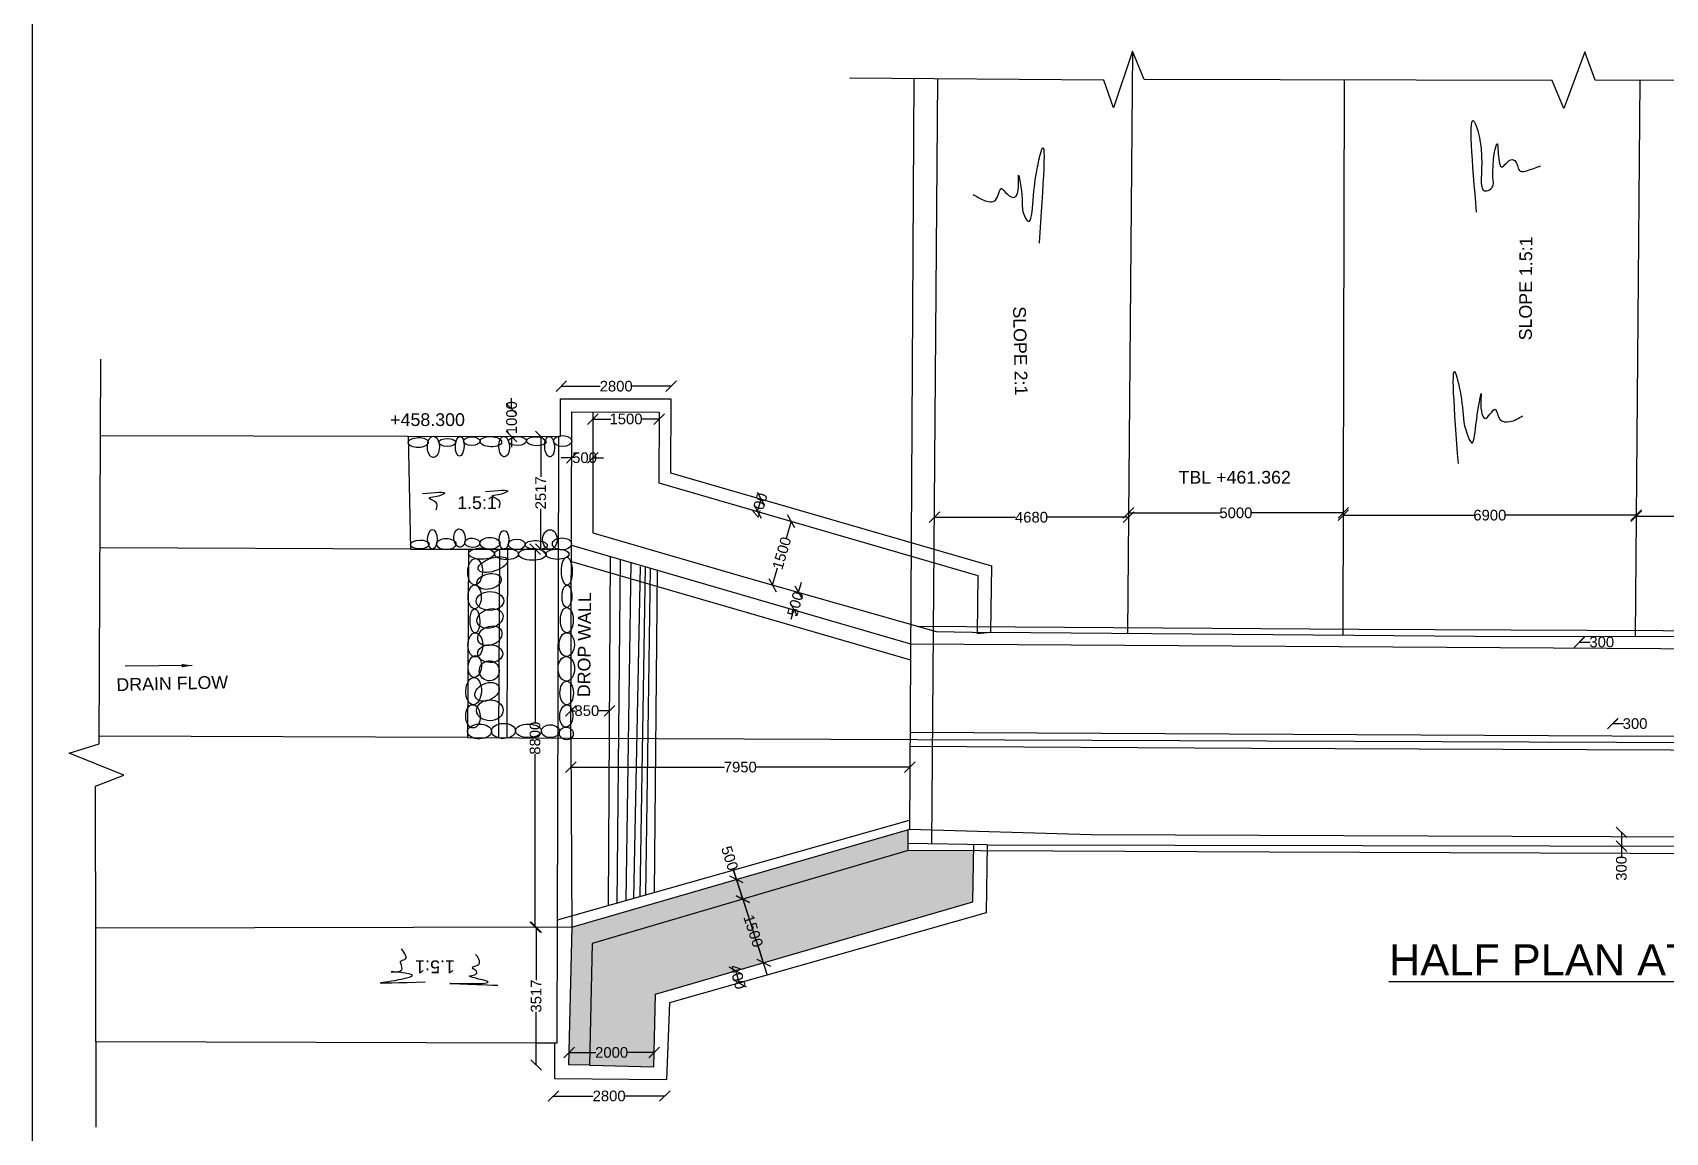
# Model space of a CAD drawing. Header units: millimetres. Extents: x 5124 to 3093002, y 2311 to 45451524.
# Drawn here: x 2969563 to 3007998, y 45408239 to 45434127 of the extents above; entities that cross this region are included whole.
import ezdxf

# ---------------------------------------------------------------- set-up
doc = ezdxf.new("R2010")
doc.units = ezdxf.units.MM
doc.header["$MEASUREMENT"] = 0
for name, color, linetype in [('DIMENSION', 7, 'Continuous'), ('DRAWING', 7, 'Continuous'), ('TEXT', 7, 'Continuous')]:
    doc.layers.add(name, color=color, linetype=linetype)
doc.styles.get("Standard").update_dxf_attribs({"font": 'arial.ttf', "height": 250})
doc.dimstyles.get("Standard").update_dxf_attribs({"dimtxt": 250, "dimasz": 250, "dimexe": 0.18, "dimexo": 0.0625, "dimgap": 0.09, "dimtad": 0, "dimdec": 0, "dimzin": 0, "dimdsep": 46, "dimtxsty": 'Standard', "dimblk": 'OBLIQUE', "dimcen": 0.09, "dimse1": 1, "dimse2": 1, "dimadec": 0, "dimazin": 0, "dimtfac": 1, "dimtdec": 0, "dimtofl": 0, "dimtmove": 0, "dimatfit": 3, "dimfxl": 1, "dimtolj": 1, "dimtzin": 0, "dimarcsym": 0})

# ---------------------------------------------------------------- blocks, each defined once
blk = doc.blocks.new('_Oblique')
at = {"color": 0, "linetype": 'ByBlock', "lineweight": -2}
blk.add_line((-0.5, -0.5), (0.5, 0.5), dxfattribs=at)
blk = doc.blocks.new('*D28')
at = {"layer": 'Defpoints', "color": 0, "transparency": 16777216}
for p in [(2982009, 45425865), (2984591, 45425803), (2984591, 45425803)]:
    blk.add_point(p, dxfattribs=at)
at = {"layer": 'DIMENSION', "color": 0, "lineweight": -2, "transparency": 16777216}
for p, q in [((2982009, 45425803), (2982925, 45425803)), ((2984591, 45425803), (2983675, 45425803))]:
    blk.add_line(p, q, dxfattribs=at)
at = {"layer": 'DIMENSION', "color": 0, "lineweight": -2, "transparency": 16777216, "xscale": 250, "yscale": 250, "zscale": 250, "rotation": 180}
blk.add_blockref('_Oblique', (2982009, 45425803), dxfattribs=at)
at = {"layer": 'DIMENSION', "color": 0, "lineweight": -2, "transparency": 16777216, "xscale": 250, "yscale": 250, "zscale": 250}
blk.add_blockref('_Oblique', (2984591, 45425803), dxfattribs=at)
at = {"layer": 'DIMENSION', "color": 0, "transparency": 16777216, "insert": (2983300, 45425803), "char_height": 250, "attachment_point": 5}
blk.add_mtext('\\A1;2800', dxfattribs=at)
blk = doc.blocks.new('*D29')
at = {"layer": 'Defpoints', "color": 0, "transparency": 16777216}
for p in [(2982751, 45425103), (2984311, 45425097), (2984311, 45425031)]:
    blk.add_point(p, dxfattribs=at)
at = {"layer": 'DIMENSION', "color": 0, "lineweight": -2, "transparency": 16777216}
for p, q in [((2982751, 45425031), (2983170, 45425031)), ((2984311, 45425031), (2983892, 45425031))]:
    blk.add_line(p, q, dxfattribs=at)
at = {"layer": 'DIMENSION', "color": 0, "lineweight": -2, "transparency": 16777216, "xscale": 250, "yscale": 250, "zscale": 250, "rotation": 180}
blk.add_blockref('_Oblique', (2982751, 45425031), dxfattribs=at)
at = {"layer": 'DIMENSION', "color": 0, "lineweight": -2, "transparency": 16777216, "xscale": 250, "yscale": 250, "zscale": 250}
blk.add_blockref('_Oblique', (2984311, 45425031), dxfattribs=at)
at = {"layer": 'DIMENSION', "color": 0, "transparency": 16777216, "insert": (2983531, 45425031), "char_height": 250, "attachment_point": 5}
blk.add_mtext('\\A1;1500', dxfattribs=at)
blk = doc.blocks.new('*D30')
at = {"layer": 'Defpoints', "color": 0, "transparency": 16777216}
for p in [(2982258, 45425039), (2982751, 45425039), (2982751, 45424119)]:
    blk.add_point(p, dxfattribs=at)
at = {"layer": 'DIMENSION', "color": 0, "lineweight": -2, "transparency": 16777216}
for p, q in [((2982258, 45424119), (2982008, 45424119)), ((2982751, 45424119), (2983001, 45424119))]:
    blk.add_line(p, q, dxfattribs=at)
at = {"layer": 'DIMENSION', "color": 0, "lineweight": -2, "transparency": 16777216, "xscale": 250, "yscale": 250, "zscale": 250}
blk.add_blockref('_Oblique', (2982258, 45424119), dxfattribs=at)
at = {"layer": 'DIMENSION', "color": 0, "lineweight": -2, "transparency": 16777216, "xscale": 250, "yscale": 250, "zscale": 250, "rotation": 180}
blk.add_blockref('_Oblique', (2982751, 45424119), dxfattribs=at)
at = {"layer": 'DIMENSION', "color": 0, "transparency": 16777216, "insert": (2982555, 45424119), "char_height": 250, "attachment_point": 5}
blk.add_mtext('\\A1;500', dxfattribs=at)
blk = doc.blocks.new('*D31')
at = {"layer": 'Defpoints', "color": 0, "transparency": 16777216}
for p in [(2981529, 45425271), (2980838, 45424622), (2981528, 45424622)]:
    blk.add_point(p, dxfattribs=at)
at = {"layer": 'DIMENSION', "color": 0, "lineweight": -2, "transparency": 16777216}
for p, q in [((2980838, 45425271), (2980838, 45425521)), ((2980838, 45424622), (2980838, 45424372))]:
    blk.add_line(p, q, dxfattribs=at)
at = {"layer": 'DIMENSION', "color": 0, "lineweight": -2, "transparency": 16777216, "xscale": 250, "yscale": 250, "zscale": 250}
for p, rotation in [((2980838, 45425271), 270), ((2980838, 45424622), 90)]:
    blk.add_blockref('_Oblique', p, dxfattribs=dict(at, rotation=rotation))
at = {"layer": 'DIMENSION', "color": 0, "transparency": 16777216, "insert": (2980838, 45425062), "char_height": 250, "attachment_point": 5, "rotation": 90}
blk.add_mtext('\\A1;1000', dxfattribs=at)
blk = doc.blocks.new('*D32')
at = {"layer": 'Defpoints', "color": 0, "transparency": 16777216}
for p in [(2981528, 45424622), (2981523, 45421965), (2981523, 45421965)]:
    blk.add_point(p, dxfattribs=at)
at = {"layer": 'DIMENSION', "color": 0, "lineweight": -2, "transparency": 16777216}
for p, q in [((2981523, 45424622), (2981523, 45423669)), ((2981523, 45421965), (2981523, 45422918))]:
    blk.add_line(p, q, dxfattribs=at)
at = {"layer": 'DIMENSION', "color": 0, "lineweight": -2, "transparency": 16777216, "xscale": 250, "yscale": 250, "zscale": 250}
for p, rotation in [((2981523, 45424622), 90), ((2981523, 45421965), 270)]:
    blk.add_blockref('_Oblique', p, dxfattribs=dict(at, rotation=rotation))
at = {"layer": 'DIMENSION', "color": 0, "transparency": 16777216, "insert": (2981523, 45423293), "char_height": 250, "attachment_point": 5, "rotation": 90}
blk.add_mtext('\\A1;2517', dxfattribs=at)
blk = doc.blocks.new('*D33')
at = {"layer": 'Defpoints', "color": 0, "transparency": 16777216}
for p in [(2981523, 45421965), (2981390, 45413070), (2981541, 45413070)]:
    blk.add_point(p, dxfattribs=at)
at = {"layer": 'DIMENSION', "color": 0, "lineweight": -2, "transparency": 16777216}
for p, q in [((2981390, 45421965), (2981390, 45417890)), ((2981390, 45413070), (2981390, 45417144))]:
    blk.add_line(p, q, dxfattribs=at)
at = {"layer": 'DIMENSION', "color": 0, "lineweight": -2, "transparency": 16777216, "xscale": 250, "yscale": 250, "zscale": 250}
for p, rotation in [((2981390, 45421965), 90), ((2981390, 45413070), 270)]:
    blk.add_blockref('_Oblique', p, dxfattribs=dict(at, rotation=rotation))
at = {"layer": 'DIMENSION', "color": 0, "transparency": 16777216, "insert": (2981390, 45417517), "char_height": 250, "attachment_point": 5, "rotation": 90}
blk.add_mtext('\\A1;8800', dxfattribs=at)
blk = doc.blocks.new('*D34')
at = {"layer": 'Defpoints', "color": 0, "transparency": 16777216}
for p in [(2981390, 45413070), (2981318, 45409824), (2981416, 45409824)]:
    blk.add_point(p, dxfattribs=at)
at = {"layer": 'DIMENSION', "color": 0, "lineweight": -2, "transparency": 16777216}
for p, q in [((2981416, 45413070), (2981416, 45411820)), ((2981416, 45409824), (2981416, 45411074))]:
    blk.add_line(p, q, dxfattribs=at)
at = {"layer": 'DIMENSION', "color": 0, "lineweight": -2, "transparency": 16777216, "xscale": 250, "yscale": 250, "zscale": 250}
for p, rotation in [((2981416, 45413070), 90), ((2981416, 45409824), 270)]:
    blk.add_blockref('_Oblique', p, dxfattribs=dict(at, rotation=rotation))
at = {"layer": 'DIMENSION', "color": 0, "transparency": 16777216, "insert": (2981416, 45411447), "char_height": 250, "attachment_point": 5, "rotation": 90}
blk.add_mtext('\\A1;3517', dxfattribs=at)
blk = doc.blocks.new('*D35')
at = {"layer": 'Defpoints', "color": 0, "transparency": 16777216}
for p in [(2982193, 45410166), (2984192, 45410119), (2984192, 45410119)]:
    blk.add_point(p, dxfattribs=at)
at = {"layer": 'DIMENSION', "color": 0, "lineweight": -2, "transparency": 16777216}
for p, q in [((2982193, 45410119), (2982817, 45410119)), ((2984192, 45410119), (2983568, 45410119))]:
    blk.add_line(p, q, dxfattribs=at)
at = {"layer": 'DIMENSION', "color": 0, "lineweight": -2, "transparency": 16777216, "xscale": 250, "yscale": 250, "zscale": 250, "rotation": 180}
blk.add_blockref('_Oblique', (2982193, 45410119), dxfattribs=at)
at = {"layer": 'DIMENSION', "color": 0, "lineweight": -2, "transparency": 16777216, "xscale": 250, "yscale": 250, "zscale": 250}
blk.add_blockref('_Oblique', (2984192, 45410119), dxfattribs=at)
at = {"layer": 'DIMENSION', "color": 0, "transparency": 16777216, "insert": (2983192, 45410119), "char_height": 250, "attachment_point": 5}
blk.add_mtext('\\A1;2000', dxfattribs=at)
blk = doc.blocks.new('*D36')
at = {"layer": 'Defpoints', "color": 0, "transparency": 16777216}
for p in [(2984442, 45409116), (2984442, 45409094), (2981826, 45409071)]:
    blk.add_point(p, dxfattribs=at)
at = {"layer": 'DIMENSION', "color": 0, "lineweight": -2, "transparency": 16777216}
for p, q in [((2981826, 45409094), (2982759, 45409094)), ((2984442, 45409094), (2983509, 45409094))]:
    blk.add_line(p, q, dxfattribs=at)
at = {"layer": 'DIMENSION', "color": 0, "lineweight": -2, "transparency": 16777216, "xscale": 250, "yscale": 250, "zscale": 250, "rotation": 180}
blk.add_blockref('_Oblique', (2981826, 45409094), dxfattribs=at)
at = {"layer": 'DIMENSION', "color": 0, "lineweight": -2, "transparency": 16777216, "xscale": 250, "yscale": 250, "zscale": 250}
blk.add_blockref('_Oblique', (2984442, 45409094), dxfattribs=at)
at = {"layer": 'DIMENSION', "color": 0, "transparency": 16777216, "insert": (2983134, 45409094), "char_height": 250, "attachment_point": 5}
blk.add_mtext('\\A1;2800', dxfattribs=at)
blk = doc.blocks.new('*D37')
at = {"layer": 'Defpoints', "color": 0, "transparency": 16777216}
for p in [(2982232, 45418486), (2983140, 45418482), (2983140, 45418164)]:
    blk.add_point(p, dxfattribs=at)
at = {"layer": 'DIMENSION', "color": 0, "lineweight": -2, "transparency": 16777216}
for p, q in [((2982232, 45418164), (2982333, 45418164)), ((2983140, 45418164), (2982885, 45418164))]:
    blk.add_line(p, q, dxfattribs=at)
at = {"layer": 'DIMENSION', "color": 0, "lineweight": -2, "transparency": 16777216, "xscale": 250, "yscale": 250, "zscale": 250, "rotation": 180}
blk.add_blockref('_Oblique', (2982232, 45418164), dxfattribs=at)
at = {"layer": 'DIMENSION', "color": 0, "lineweight": -2, "transparency": 16777216, "xscale": 250, "yscale": 250, "zscale": 250}
blk.add_blockref('_Oblique', (2983140, 45418164), dxfattribs=at)
at = {"layer": 'DIMENSION', "color": 0, "transparency": 16777216, "insert": (2982609, 45418164), "char_height": 250, "attachment_point": 5}
blk.add_mtext('\\A1;850', dxfattribs=at)
blk = doc.blocks.new('*D38')
at = {"layer": 'Defpoints', "color": 0, "transparency": 16777216}
for p in [(2982231, 45417145), (2990212, 45417098), (2990212, 45416836)]:
    blk.add_point(p, dxfattribs=at)
at = {"layer": 'DIMENSION', "color": 0, "lineweight": -2, "transparency": 16777216}
for p, q in [((2982231, 45416836), (2985849, 45416836)), ((2990212, 45416836), (2986593, 45416836))]:
    blk.add_line(p, q, dxfattribs=at)
at = {"layer": 'DIMENSION', "color": 0, "lineweight": -2, "transparency": 16777216, "xscale": 250, "yscale": 250, "zscale": 250, "rotation": 180}
blk.add_blockref('_Oblique', (2982231, 45416836), dxfattribs=at)
at = {"layer": 'DIMENSION', "color": 0, "lineweight": -2, "transparency": 16777216, "xscale": 250, "yscale": 250, "zscale": 250}
blk.add_blockref('_Oblique', (2990212, 45416836), dxfattribs=at)
at = {"layer": 'DIMENSION', "color": 0, "transparency": 16777216, "insert": (2986221, 45416836), "char_height": 250, "attachment_point": 5}
blk.add_mtext('\\A1;7950', dxfattribs=at)
blk = doc.blocks.new('*D39')
at = {"layer": 'Defpoints', "color": 0, "transparency": 16777216}
for p in [(2990794, 45422970), (2995358, 45422836), (2995358, 45422718)]:
    blk.add_point(p, dxfattribs=at)
at = {"layer": 'DIMENSION', "color": 0, "lineweight": -2, "transparency": 16777216}
for p, q in [((2990794, 45422718), (2992698, 45422718)), ((2995358, 45422718), (2993454, 45422718))]:
    blk.add_line(p, q, dxfattribs=at)
at = {"layer": 'DIMENSION', "color": 0, "lineweight": -2, "transparency": 16777216, "xscale": 250, "yscale": 250, "zscale": 250, "rotation": 180}
blk.add_blockref('_Oblique', (2990794, 45422718), dxfattribs=at)
at = {"layer": 'DIMENSION', "color": 0, "lineweight": -2, "transparency": 16777216, "xscale": 250, "yscale": 250, "zscale": 250}
blk.add_blockref('_Oblique', (2995358, 45422718), dxfattribs=at)
at = {"layer": 'DIMENSION', "color": 0, "transparency": 16777216, "insert": (2993076, 45422718), "char_height": 250, "attachment_point": 5}
blk.add_mtext('\\A1;4680', dxfattribs=at)
blk = doc.blocks.new('*D40')
at = {"layer": 'Defpoints', "color": 0, "transparency": 16777216}
for p in [(2995358, 45422836), (3000418, 45422821), (3000418, 45422821)]:
    blk.add_point(p, dxfattribs=at)
at = {"layer": 'DIMENSION', "color": 0, "lineweight": -2, "transparency": 16777216}
for p, q in [((2995358, 45422821), (2997515, 45422821)), ((3000418, 45422821), (2998261, 45422821))]:
    blk.add_line(p, q, dxfattribs=at)
at = {"layer": 'DIMENSION', "color": 0, "lineweight": -2, "transparency": 16777216, "xscale": 250, "yscale": 250, "zscale": 250, "rotation": 180}
blk.add_blockref('_Oblique', (2995358, 45422821), dxfattribs=at)
at = {"layer": 'DIMENSION', "color": 0, "lineweight": -2, "transparency": 16777216, "xscale": 250, "yscale": 250, "zscale": 250}
blk.add_blockref('_Oblique', (3000418, 45422821), dxfattribs=at)
at = {"layer": 'DIMENSION', "color": 0, "transparency": 16777216, "insert": (2997888, 45422821), "char_height": 250, "attachment_point": 5}
blk.add_mtext('\\A1;5000', dxfattribs=at)
blk = doc.blocks.new('*D41')
at = {"layer": 'Defpoints', "color": 0, "transparency": 16777216}
for p in [(3000418, 45422821), (3007313, 45422767), (3007313, 45422767)]:
    blk.add_point(p, dxfattribs=at)
at = {"layer": 'DIMENSION', "color": 0, "lineweight": -2, "transparency": 16777216}
for p, q in [((3000418, 45422767), (3003492, 45422767)), ((3007313, 45422767), (3004239, 45422767))]:
    blk.add_line(p, q, dxfattribs=at)
at = {"layer": 'DIMENSION', "color": 0, "lineweight": -2, "transparency": 16777216, "xscale": 250, "yscale": 250, "zscale": 250, "rotation": 180}
blk.add_blockref('_Oblique', (3000418, 45422767), dxfattribs=at)
at = {"layer": 'DIMENSION', "color": 0, "lineweight": -2, "transparency": 16777216, "xscale": 250, "yscale": 250, "zscale": 250}
blk.add_blockref('_Oblique', (3007313, 45422767), dxfattribs=at)
at = {"layer": 'DIMENSION', "color": 0, "transparency": 16777216, "insert": (3003866, 45422767), "char_height": 250, "attachment_point": 5}
blk.add_mtext('\\A1;6900', dxfattribs=at)
blk = doc.blocks.new('*D42')
at = {"layer": 'Defpoints', "color": 0, "transparency": 16777216}
for p in [(3007313, 45422767), (3022325, 45422746), (3022325, 45422661)]:
    blk.add_point(p, dxfattribs=at)
at = {"layer": 'DIMENSION', "color": 0, "lineweight": -2, "transparency": 16777216}
for p, q in [((3007313, 45422746), (3012691, 45422746)), ((3022325, 45422746), (3016947, 45422746))]:
    blk.add_line(p, q, dxfattribs=at)
at = {"layer": 'DIMENSION', "color": 0, "lineweight": -2, "transparency": 16777216, "xscale": 250, "yscale": 250, "zscale": 250, "rotation": 180}
blk.add_blockref('_Oblique', (3007313, 45422746), dxfattribs=at)
at = {"layer": 'DIMENSION', "color": 0, "lineweight": -2, "transparency": 16777216, "xscale": 250, "yscale": 250, "zscale": 250}
blk.add_blockref('_Oblique', (3022325, 45422746), dxfattribs=at)
at = {"layer": 'DIMENSION', "color": 0, "transparency": 16777216, "insert": (3014819, 45422746), "char_height": 250, "attachment_point": 5}
blk.add_mtext('\\A1;CANAL BED WIDTH 15000', dxfattribs=at)
blk = doc.blocks.new('*D119')
at = {"layer": 'Defpoints', "color": 0, "transparency": 16777216}
for p in [(3006759, 45417860), (3006759, 45417576), (3006758, 45417240)]:
    blk.add_point(p, dxfattribs=at)
at = {"layer": 'TEXT', "color": 0, "lineweight": -2, "transparency": 16777216}
for p, q in [((3006758, 45417860), (3006759, 45417860)), ((3006759, 45417860), (3007009, 45417860))]:
    blk.add_line(p, q, dxfattribs=at)
at = {"layer": 'TEXT', "color": 0, "lineweight": -2, "transparency": 16777216, "xscale": 250, "yscale": 250, "zscale": 250, "rotation": 180}
blk.add_blockref('_Oblique', (3006758, 45417860), dxfattribs=at)
at = {"layer": 'TEXT', "color": 0, "lineweight": -2, "transparency": 16777216, "xscale": 250, "yscale": 250, "zscale": 250}
blk.add_blockref('_Oblique', (3006759, 45417860), dxfattribs=at)
at = {"layer": 'TEXT', "color": 0, "transparency": 16777216, "insert": (3007285, 45417860), "char_height": 250, "attachment_point": 5}
blk.add_mtext('\\A1;300', dxfattribs=at)
blk = doc.blocks.new('*D120')
at = {"layer": 'Defpoints', "color": 0, "transparency": 16777216}
for p in [(3006751, 45415301), (3006750, 45414979), (3006963, 45414979)]:
    blk.add_point(p, dxfattribs=at)
at = {"layer": 'TEXT', "color": 0, "lineweight": -2, "transparency": 16777216}
for p, q in [((3006963, 45415301), (3006963, 45414979)), ((3006963, 45414979), (3006963, 45414729))]:
    blk.add_line(p, q, dxfattribs=at)
at = {"layer": 'TEXT', "color": 0, "lineweight": -2, "transparency": 16777216, "xscale": 250, "yscale": 250, "zscale": 250}
for p, rotation in [((3006963, 45415301), 90), ((3006963, 45414979), 270)]:
    blk.add_blockref('_Oblique', p, dxfattribs=dict(at, rotation=rotation))
at = {"layer": 'TEXT', "color": 0, "transparency": 16777216, "insert": (3006963, 45414453), "char_height": 250, "attachment_point": 5, "rotation": 90}
blk.add_mtext('\\A1;300', dxfattribs=at)
blk = doc.blocks.new('*D127')
at = {"layer": 'Defpoints', "color": 0, "transparency": 16777216}
for p in [(2986390, 45421293), (2986276, 45420891), (2987595, 45420951)]:
    blk.add_point(p, dxfattribs=at)
at = {"layer": 'TEXT', "color": 0, "lineweight": -2, "transparency": 16777216}
for p, q in [((2987595, 45420951), (2987663, 45421191)), ((2987481, 45420549), (2987413, 45420308))]:
    blk.add_line(p, q, dxfattribs=at)
at = {"layer": 'TEXT', "color": 0, "lineweight": -2, "transparency": 16777216, "xscale": 250, "yscale": 250, "zscale": 250}
for p, rotation in [((2987595, 45420951), 254.1552090353644), ((2987481, 45420549), 74.15520903536442)]:
    blk.add_blockref('_Oblique', p, dxfattribs=dict(at, rotation=rotation))
at = {"layer": 'TEXT', "color": 0, "transparency": 16777216, "insert": (2987517, 45420676), "char_height": 250, "attachment_point": 5, "rotation": 74.1552}
blk.add_mtext('\\A1;500', dxfattribs=at)
blk = doc.blocks.new('*D128')
at = {"layer": 'Defpoints', "color": 0, "transparency": 16777216}
for p in [(2986828, 45422795), (2987417, 45422624), (2986390, 45421293)]:
    blk.add_point(p, dxfattribs=at)
at = {"layer": 'TEXT', "color": 0, "lineweight": -2, "transparency": 16777216}
for p, q in [((2987417, 45422624), (2987299, 45422219)), ((2986979, 45421121), (2987097, 45421526))]:
    blk.add_line(p, q, dxfattribs=at)
at = {"layer": 'TEXT', "color": 0, "lineweight": -2, "transparency": 16777216, "xscale": 250, "yscale": 250, "zscale": 250}
for p, rotation in [((2987417, 45422624), 73.75320708461615), ((2986979, 45421121), 253.7532070846162)]:
    blk.add_blockref('_Oblique', p, dxfattribs=dict(at, rotation=rotation))
at = {"layer": 'TEXT', "color": 0, "transparency": 16777216, "insert": (2987198, 45421872), "char_height": 250, "attachment_point": 5, "rotation": 73.7532}
blk.add_mtext('\\A1;1500', dxfattribs=at)
blk = doc.blocks.new('*D129')
at = {"layer": 'Defpoints', "color": 0, "transparency": 16777216}
for p in [(2986710, 45423147), (2986913, 45423088), (2986828, 45422795)]:
    blk.add_point(p, dxfattribs=at)
at = {"layer": 'TEXT', "color": 0, "lineweight": -2, "transparency": 16777216}
blk.add_line((2986625, 45422854), (2986710, 45423147), dxfattribs=at)
at = {"layer": 'TEXT', "color": 0, "lineweight": -2, "transparency": 16777216, "xscale": 250, "yscale": 250, "zscale": 250}
for p, rotation in [((2986625, 45422854), 253.8379046254686), ((2986710, 45423147), 73.83790462546858)]:
    blk.add_blockref('_Oblique', p, dxfattribs=dict(at, rotation=rotation))
at = {"layer": 'TEXT', "color": 0, "transparency": 16777216, "insert": (2986668, 45423001), "char_height": 250, "attachment_point": 5, "rotation": 73.8379}
blk.add_mtext('\\A1;400', dxfattribs=at)
blk = doc.blocks.new('*D130')
at = {"layer": 'Defpoints', "color": 0, "transparency": 16777216}
for p in [(2986771, 45412233), (2986117, 45412043), (2986856, 45411940)]:
    blk.add_point(p, dxfattribs=at)
at = {"layer": 'TEXT', "color": 0, "lineweight": -2, "transparency": 16777216}
blk.add_line((2986202, 45411751), (2986117, 45412043), dxfattribs=at)
at = {"layer": 'TEXT', "color": 0, "lineweight": -2, "transparency": 16777216, "xscale": 250, "yscale": 250, "zscale": 250}
for p, rotation in [((2986117, 45412043), 106.1712175863633), ((2986202, 45411751), 286.1712175863632)]:
    blk.add_blockref('_Oblique', p, dxfattribs=dict(at, rotation=rotation))
at = {"layer": 'TEXT', "color": 0, "transparency": 16777216, "insert": (2986159, 45411897), "char_height": 250, "attachment_point": 5, "rotation": 286.1712}
blk.add_mtext('\\A1;400', dxfattribs=at)
blk = doc.blocks.new('*D131')
at = {"layer": 'Defpoints', "color": 0, "transparency": 16777216}
for p in [(2986282, 45413727), (2986282, 45413727), (2986771, 45412233)]:
    blk.add_point(p, dxfattribs=at)
at = {"layer": 'TEXT', "color": 0, "lineweight": -2, "transparency": 16777216}
for p, q in [((2986282, 45413727), (2986414, 45413323)), ((2986771, 45412233), (2986639, 45412637))]:
    blk.add_line(p, q, dxfattribs=at)
at = {"layer": 'TEXT', "color": 0, "lineweight": -2, "transparency": 16777216, "xscale": 250, "yscale": 250, "zscale": 250}
for p, rotation in [((2986282, 45413727), 108.1261991577215), ((2986771, 45412233), 288.1261991577215)]:
    blk.add_blockref('_Oblique', p, dxfattribs=dict(at, rotation=rotation))
at = {"layer": 'TEXT', "color": 0, "transparency": 16777216, "insert": (2986527, 45412980), "char_height": 250, "attachment_point": 5, "rotation": 288.1262}
blk.add_mtext('\\A1;1500', dxfattribs=at)
blk = doc.blocks.new('*D132')
at = {"layer": 'Defpoints', "color": 0, "transparency": 16777216}
for p in [(2986133, 45414191), (2986133, 45414191), (2986282, 45413727)]:
    blk.add_point(p, dxfattribs=at)
at = {"layer": 'TEXT', "color": 0, "lineweight": -2, "transparency": 16777216}
for p, q in [((2986133, 45414191), (2986057, 45414429)), ((2986282, 45413727), (2986133, 45414191))]:
    blk.add_line(p, q, dxfattribs=at)
at = {"layer": 'TEXT', "color": 0, "lineweight": -2, "transparency": 16777216, "xscale": 250, "yscale": 250, "zscale": 250}
for p, rotation in [((2986133, 45414191), 107.8086823667568), ((2986282, 45413727), 287.8086823667568)]:
    blk.add_blockref('_Oblique', p, dxfattribs=dict(at, rotation=rotation))
at = {"layer": 'TEXT', "color": 0, "transparency": 16777216, "insert": (2985972, 45414691), "char_height": 250, "attachment_point": 5, "rotation": 287.8087}
blk.add_mtext('\\A1;500', dxfattribs=at)
blk = doc.blocks.new('*D135')
at = {"layer": 'Defpoints', "color": 0, "transparency": 16777216}
for p in [(3005975, 45419780), (3005975, 45419495), (3005973, 45419159)]:
    blk.add_point(p, dxfattribs=at)
at = {"layer": 'TEXT', "color": 0, "lineweight": -2, "transparency": 16777216}
for p, q in [((3005973, 45419780), (3005975, 45419780)), ((3005975, 45419780), (3006225, 45419780))]:
    blk.add_line(p, q, dxfattribs=at)
at = {"layer": 'TEXT', "color": 0, "lineweight": -2, "transparency": 16777216, "xscale": 250, "yscale": 250, "zscale": 250, "rotation": 180}
blk.add_blockref('_Oblique', (3005973, 45419780), dxfattribs=at)
at = {"layer": 'TEXT', "color": 0, "lineweight": -2, "transparency": 16777216, "xscale": 250, "yscale": 250, "zscale": 250}
blk.add_blockref('_Oblique', (3005975, 45419780), dxfattribs=at)
at = {"layer": 'TEXT', "color": 0, "transparency": 16777216, "insert": (3006501, 45419780), "char_height": 250, "attachment_point": 5}
blk.add_mtext('\\A1;300', dxfattribs=at)

msp = doc.modelspace()

# ---------------------------------------------------------------- hatches: boundary and pattern name
at = {"layer": 'TEXT'}
h = msp.add_hatch(dxfattribs=at)
h.set_pattern_fill('AR-CONC', color=256, scale=100, style=0)
h.set_pattern_definition([(50, (0, 0), (717.2601826, -62.752135), [75, -825]), (355, (0, 0), (-138.751334, 752.192134), [60, -660]), (100.4514, (59.8, -5.2), (578.509382, 689.439542), [63.74019, -701.142112]), (46.1842, (0, 200), (1067.241049, -165.519014), [112.5, -1237.5]), (96.6356, (88.9, 186.2), (934.662706, 974.11787), [95.610288, -1051.713]), (351.1842, (0, 200), (934.661945, 974.1186), [90, -990]), (21, (100, 150), (596.907052, -402.618891), [75, -825]), (326, (100, 150), (243.315332, 725.150045), [60, -660]), (71.4514, (149.74, 116.45), (840.222629, 322.530497), [63.74019, -701.142112]), (37.5, (0, 0), (12.1598553, 332.8938538), [0, -652, 0, -670, 0, -662.5]), (7.5, (0, 0), (263.0695374, 394.411712), [0, -382, 0, -637, 0, -252.5]), (327.5, (-223, 0), (533.8224362, -22.5548717), [0, -250, 0, -780, 0, -1035]), (317.5, (-323, 0), (583.1861693, 100.1049823), [0, -325, 0, -518, 0, -735])])
h.paths.add_polyline_path([(3049404.4, 45412333.8), (3049328.1, 45408778.4), (3049857.2, 45408767), (3049901.9, 45408760.4), (3049950.6, 45412708.7), (3043133.9, 45415111.4), (3043122.9, 45414564.7)])
h.paths.add_polyline_path([(3043122.9, 45414564.7), (3043124.6, 45414650), (3042648.5, 45414652.7), (3041659.9, 45414656.8), (3041659.9, 45413935.7), (3048415.1, 45411595.1), (3048360.3, 45408805.2), (3049328.1, 45408778.4), (3049404.4, 45412333.8)])
h.paths.add_polyline_path([(2990172.4, 45414872.1), (2990174.5, 45415362.2), (2982270.1, 45413071), (2982261.6, 45413071), (2982184.6, 45409830.9), (2982669.8, 45409819.4), (2982737.9, 45412682.9)])
h.paths.add_polyline_path([(2982737.9, 45412682.9), (2982669.8, 45409819.4), (2984184.3, 45409783.4), (2984225, 45411494.9), (2991699.3, 45413662.3), (2991717.9, 45414865.6), (2990172.4, 45414872.1)])
h.paths.add_polyline_path([(2982755, 45410308.7), (2983630, 45410308.7), (2983630, 45409928.4), (2982755, 45409928.4)], flags=24)

# ---------------------------------------------------------------- linework, layer by layer
at = {"layer": 'DRAWING'}
for points in [[(3043251.6, 45432809.3), (3040690.5, 45432809.3), (3040481.9, 45433486.9), (3040012.8, 45432125.7), (3039692.6, 45432817.5), (3014050.9, 45432997.7), (3013820.8, 45433667.7), (3013331.1, 45432353.8), (3013048.3, 45432990.9), (3006347.1, 45433005.2), (3006103.9, 45433675.2), (3005610.6, 45432341.8), (3005334.5, 45432998.7), (2995731.7, 45433026.7), (2995453, 45433693.7), (2995005.8, 45432359.7), (2994779.4, 45433009.3), (2988789.5, 45433055.8)], [(2995453, 45433693.7), (2995333.6, 45419988)], [(2990305.4, 45433044.1), (2990201.6, 45415370), (2982270.1, 45413071), (2971049.6, 45413048.3)], [(2990732.1, 45415027.3), (2990871.9, 45433039.7)], [(3000409.9, 45419943.8), (3000448.2, 45433012.9)], [(3007393.8, 45433003), (3007290.6, 45419914)], [(2971059.1, 45408356.8), (2971042.9, 45416391.4), (2971711.6, 45416645.5), (2970419.7, 45417165.1), (2971130.7, 45417381.6), (2971166.4, 45426439.7)], [(2971159.3, 45424639.9), (2981988.1, 45424620.9), (2981989.6, 45425508.1), (2984583.3, 45425503.5), (2984580.3, 45423764.4), (2992137.4, 45421574.3), (2992107.9, 45420016.1), (3004465.2, 45419908.5), (3016271.4, 45419931.4), (3025703.5, 45419823.9), (3038145.5, 45419793.7), (3043222, 45419781.4), (3043174, 45417104.9), (3043122.9, 45414564.7), (3049404.4, 45412333.8), (3049328.1, 45408778.4), (3049857.2, 45408767)], [(2979796.3, 45417531.1), (2982228.5, 45417521.5), (2982258.8, 45425199), (2984311, 45425190.9), (2984304.4, 45423526.6), (2991814.7, 45421350.1), (2991796.6, 45419984.8), (2992107.9, 45420016.1)], [(2982750.9, 45425197), (2982750.7, 45422354.7), (2986416.6, 45421285.2), (2990833.2, 45420031.7), (2992107.7, 45420007.5)], [(2971055, 45410376.6), (2981415.6, 45410344.1), (2981910.3, 45410342.6), (2981919.4, 45413238.1), (2981943.9, 45421031.2), (2981950.1, 45424621)], [(2978400.8, 45424627.2), (2978459, 45421970.6), (2971148.9, 45421999.4)], [(2979825.5, 45421968.2), (2979796.3, 45417531.1), (2971131.4, 45417565.3)], [(2978459, 45421970.6), (2981945.5, 45421964.5)], [(2980549.4, 45421966.9), (2980531.9, 45417528.2)], [(2980742.3, 45421966.6), (2980724.8, 45417527.4)], [(2982246.4, 45422063.5), (2990227.3, 45419740.9), (3043215.3, 45419410.1)], [(2983157.3, 45421798.4), (2983114.5, 45413577.6)], [(2982244.9, 45421674.6), (2990225.1, 45419362.3)], [(2983321.1, 45413636.3), (2983399.1, 45421728)], [(2983642.7, 45421657.1), (2983524.8, 45413694.1)], [(2983713.7, 45413747.7), (2983870.8, 45421557.8)], [(2983984, 45421557.8), (2983856.5, 45413788.3)], [(2983996.7, 45413828.1), (2984105.1, 45421522.6)], [(2984261.3, 45421477.1), (2984194.8, 45413884.4)], [(2990390.7, 45420157.3), (3000778.5, 45420087.5), (3022240.3, 45419992.9), (3041470.8, 45419880)], [(2990215.1, 45417661.1), (3008254.5, 45417568.1), (3022494.7, 45417494.6), (3033159.5, 45417439.6), (3043179.7, 45417422.2)], [(2982228.5, 45417521.5), (2990393.8, 45417489.3), (3006844.4, 45417424.5), (3021638.1, 45417366.1), (3031768.7, 45417326.2), (3043176.5, 45417243)], [(2982228.5, 45417521.5), (2982259.2, 45412969.2)], [(3043174, 45417104.9), (3032744.1, 45417143.6), (3021811.7, 45417184.2), (3012069.4, 45417220.3), (2998253.4, 45417271.6), (2990213.1, 45417318.8)], [(2981919.4, 45413238.1), (2990202.9, 45415590.9)], [(3042648.5, 45414652.7), (3009294, 45414792.1), (2998681.5, 45414836.5), (2990172.4, 45414872.1), (2990174.5, 45415362.2)], [(3043133.9, 45415111.4), (3035697.2, 45415095.5), (3018365.4, 45415156.9), (3004392.8, 45415206.4), (2994481.1, 45415241.5), (2990201.6, 45415370)], [(2992034.4, 45415007.1), (2992009.7, 45413407.2), (2984555.4, 45411285.8), (2984482.3, 45409475.5), (2981852.9, 45409499.3), (2981855.6, 45410342.7)], [(2990172.4, 45414872.1), (2982737.9, 45412682.9), (2982669.8, 45409819.4), (2982184.6, 45409830.9), (2982261.6, 45413071)], [(2982669.8, 45409819.4), (2984184.3, 45409783.4), (2984225, 45411494.9), (2991699.3, 45413662.3), (2991720.2, 45415012)], [(2992034.4, 45415007.1), (2990173.1, 45415035.9)], [(2992034.4, 45415007.1), (3014115.6, 45414964.5), (3034989.7, 45414800.5), (3043127.3, 45414784.7)]]:
    msp.add_lwpolyline(points, dxfattribs=at)
at = {"layer": 'TEXT'}
msp.add_lwpolyline([(3091999.2, 45363751.5), (2969562.9, 45363751.5), (2969562.9, 45451524.1), (3091999.2, 45451524.1)], close=True, dxfattribs=at)
msp.add_lwpolyline([(2986061.2, 45414414.5), (2986855.9, 45411940.5)], dxfattribs=at)
for centre, major_axis, ratio in [((2978639.5, 45424476.2), (-235.3, -5.9), 0.5021558), ((2978996.3, 45424375.7), (-4.4, 250.4), 0.5608836), ((2979324.9, 45424480.2), (-202.5, 1), 0.4575954), ((2979616.7, 45424389.8), (7.3, 235.2), 0.4316479), ((2979901.5, 45424507.8), (-193.7, -0.6), 0.5323481), ((2980348.7, 45424498.2), (-253.6, 10.2), 0.481024), ((2980662.3, 45424381.6), (-10.3, 241.6), 0.518224), ((2980976.2, 45424511.9), (-210.4, -5.6), 0.5026811), ((2981417.3, 45424507.1), (-230.7, 10.4), 0.4577833), ((2981732.6, 45424380.8), (-11.7, 240.6), 0.4766917), ((2982040, 45424511.4), (-216.1, 0.9), 0.595987), ((2978676, 45422077.8), (-219.2, -4.2), 0.4792126), ((2978974.1, 45422200.3), (0.4, 230.6), 0.488282), ((2979299, 45422087.1), (-227.2, -0.7), 0.5874538), ((2979612.7, 45422228.6), (-16.1, 214.1), 0.6211995), ((2979914.3, 45422117.9), (-178.3, 12.5), 0.6150553), ((2980327.4, 45422105.4), (-234.8, 0), 0.5909424), ((2980658.6, 45422188.6), (0.4, 221.8), 0.5210591), ((2980959.2, 45422080.3), (-198.6, 4.2), 0.630446), ((2981418, 45422064.3), (-260.2, 11.8), 0.4032682), ((2981739.5, 45422194.9), (0.4, 230), 0.7491085), ((2982022.7, 45422092.7), (-223.9, 0.9), 0.6260344), ((2980130.3, 45421859.1), (-305.5, 1.5), 0.4270263), ((2980397.6, 45421604.8), (-343.7, -114.7), 0.4294806), ((2980717, 45421853.1), (-281.1, 4.4), 0.4760208), ((2981323.1, 45421844.4), (-325, 4.2), 0.4274453), ((2981917.4, 45421849.9), (-270.2, 1.2), 0.4532478), ((2982139.3, 45421446.5), (5.3, -329.4), 0.3864514), ((2979978.8, 45421435.1), (10.8, 308.7), 0.5630951), ((2980306.4, 45421207.3), (-283, -67), 0.6181455), ((2979968, 45420843.7), (0, 282.7), 0.5452202), ((2982140.1, 45420856.1), (-4.5, -261.1), 0.4436084), ((2980327.6, 45420747.3), (-324, -3), 0.6797122), ((2979973.9, 45420278.1), (-5.9, 282.9), 0.4047024), ((2980328.9, 45420336.7), (-298.8, -96.1), 0.7092274), ((2982137.1, 45420298.2), (1.5, -296.8), 0.5117681), ((2979984.2, 45419709.9), (-4.4, 285.3), 0.6098747), ((2980326, 45419927.2), (-272.2, -118.3), 0.7327758), ((2982135, 45419720.8), (-3.6, -280.5), 0.6408711), ((2979972.4, 45419205), (19.2, 257.2), 0.6023412), ((2980333.4, 45419509.5), (-294.4, 5.9), 0.7121746), ((2980311.9, 45419104.5), (62.4, -228.1), 0.9929449), ((2982125.2, 45419151.1), (1.4, -289.4), 0.6721467), ((2979944.2, 45418626.5), (8.9, 321.3), 0.5698684), ((2980261.1, 45418609.7), (-275.5, -127.1), 0.6599866), ((2982134.1, 45418581), (7.4, -280.6), 0.5612446), ((2980326.7, 45418173.8), (-313.6, -6.6), 0.7783048), ((2979927.3, 45418032.3), (-5.1, 274.1), 0.6224886), ((2982125.1, 45418039.7), (-16.4, -260.8), 0.5939636), ((2980080.8, 45417676.7), (-283.6, -6), 0.6160613), ((2980647, 45417688.6), (-282.6, -5.9), 0.628375), ((2981234.3, 45417690.1), (-304.8, 4.4), 0.5252048), ((2981752.2, 45417681.2), (-213.1, 4.4), 0.7089407), ((2982125, 45417629.4), (-159.7, 47.3), 0.8881477)]:
    msp.add_ellipse(centre, major_axis=major_axis, ratio=ratio, dxfattribs=at)
for points in [[(3003554.4, 45429899), (3003496.2, 45432034.3), (3003674.9, 45431048.4), (3003797.8, 45430401.1), (3003915.7, 45430477.2), (3003939, 45430731.1), (3004043.9, 45431509.2), (3004076.6, 45431157.4), (3004144.2, 45430964.1), (3004396, 45431141.1), (3004468.2, 45431096.9), (3004580.2, 45430868.6), (3004750.3, 45430882.5), (3005065.1, 45430992)], [(2991701.7, 45430319.5), (2991951.7, 45430185), (2992230.4, 45430186.4), (2992369.2, 45430456.9), (2992509.2, 45430321.3), (2992678.2, 45430252), (2992767.7, 45430770), (2992855.8, 45430214.5), (2992886.8, 45429873), (2992993.5, 45429687.7), (2993115.7, 45430175.1), (2993208.9, 45430919.4), (2993296.9, 45431308.5), (2993255.3, 45429173.7)], [(3003124.8, 45423986.9), (3003071.1, 45426073.8), (3003209.5, 45425403.5), (3003331.5, 45424673.4), (3003434.6, 45424474.3), (3003537.9, 45424887.6), (3003664.5, 45425625.5), (3003666.9, 45425217.9), (3003753.6, 45425039.9), (3003990.4, 45425262.4), (3004100.6, 45425030.5), (3004337.3, 45424969.6), (3004637.4, 45425105.5)], [(2978738.3, 45423278.5), (2979256, 45423278.5), (2979039.7, 45423201.6), (2978892.3, 45423170.5), (2979046.3, 45423085.3), (2979056.1, 45422888.9)], [(2980220.8, 45423325.8), (2980738.5, 45423325.8), (2980522.3, 45423248.8), (2980374.8, 45423217.7), (2980528.8, 45423132.6), (2980538.6, 45422936.2)], [(2978802.9, 45411776.2), (2977748.8, 45411760.3), (2978275.8, 45411852.9), (2978503.6, 45411937.6), (2978003, 45412017), (2978254.7, 45412062), (2978228.2, 45412215.5), (2978222.9, 45412260.5), (2978320.9, 45412305.5), (2978246.7, 45412562.2)], [(2980513.9, 45411693.3), (2979451.1, 45411743.1), (2980259.8, 45411796.2), (2979849.6, 45411922.3), (2979970.9, 45411950.6), (2980022.4, 45411998.7), (2979916.1, 45412113.2), (2980062.5, 45412193.7), (2980069.1, 45412318.1), (2979989.4, 45412427.6)]]:
    msp.add_spline(points, degree=3, dxfattribs=at)

# ---------------------------------------------------------------- texts
for s, rotation, p in [('SLOPE 1.5:1', 89.698, (3004853.8, 45426881.2)), ('SLOPE 2:1', 271.30555, (2992641.7, 45427679.2)), ('DROP WALL', 89.44149, (2982686.2, 45418481.6)), ('DRAIN FLOW', 1.37842, (2971537.8, 45418626.9)), ('1.5:1', 180, (2979502.2, 45412285.6))]:
    msp.add_text(s, height=300, rotation=rotation, dxfattribs=at).set_placement(p)
for s, height, p in [('+458.300', 300, (2977979.4, 45424866.6)), ('TBL +461.362', 300, (2996538, 45423509.6)), ('1.5:1', 300, (2979556.6, 45422911.6)), ('%%UHALF PLAN AT FOUNDATION AND HALF PLAN AT TOP', 730.581, (3001491.9, 45411934.2))]:
    msp.add_text(s, height=height, dxfattribs=at).set_placement(p)

# ---------------------------------------------------------------- dimensions: what is measured, and where the dimension line sits
at = {"layer": 'DIMENSION'}
for base, p1, p2, text, picture, middle in [((2984591, 45425803.1), (2982008.8, 45425864.6), (2984591, 45425803.1), '2800', '*D28', (2983299.9, 45425803.1)), ((2984310.6, 45425031.5), (2982750.9, 45425103.3), (2984310.6, 45425097.2), '1500', '*D29', (2983530.8, 45425031.5)), ((3022325.3, 45422745.6), (3007313.1, 45422766.8), (3022325.3, 45422661.3), 'CANAL BED WIDTH 15000', '*D42', (3014819.2, 45422745.6)), ((2995358.4, 45422718), (2990793.7, 45422970.1), (2995358.4, 45422835.9), '4680', '*D39', (2993076.1, 45422718)), ((3000418.4, 45422821.1), (2995358.4, 45422835.9), (3000418.4, 45422821.1), '5000', '*D40', (2997888.4, 45422821.1)), ((3007313.1, 45422766.8), (3000418.4, 45422821.1), (3007313.1, 45422766.8), '6900', '*D41', (3003865.7, 45422766.8)), ((2990211.8, 45416836.3), (2982231.1, 45417145.2), (2990211.8, 45417098.3), '7950', '*D38', (2986221.4, 45416836.3)), ((2984442.2, 45409093.6), (2981825.6, 45409071), (2984442.2, 45409116.1), '2800', '*D36', (2983133.9, 45409093.6))]:
    dim = msp.add_linear_dim(base=base, p1=p1, p2=p2, text=text, dimstyle='Standard', dxfattribs=at)
    dim.commit()
    dim.dimension.update_dxf_attribs({"geometry": picture, "text_midpoint": middle})
dim = msp.add_linear_dim(base=(2980837.6, 45424621.7), p1=(2981528.8, 45425271.1), p2=(2981527.7, 45424621.7), angle=90, text='1000', dimstyle='Standard', dxfattribs=at)
dim.commit()
dim.dimension.update_dxf_attribs({"geometry": '*D31', "text_midpoint": (2980837.6, 45425061.8), "dimtype": 160})
for base, p1, p2, text, picture, middle in [((2982750.9, 45424118.8), (2982258.2, 45425038.9), (2982750.9, 45425038.9), '500', '*D30', (2982554.8, 45424118.8)), ((2983140.1, 45418164), (2982232.3, 45418486.3), (2983140.1, 45418481.6), '850', '*D37', (2982608.7, 45418164))]:
    dim = msp.add_linear_dim(base=base, p1=p1, p2=p2, text=text, dimstyle='Standard', dxfattribs=at)
    dim.commit()
    dim.dimension.update_dxf_attribs({"geometry": picture, "text_midpoint": middle, "dimtype": 160})
for base, p1, p2, text, picture, middle in [((2981523, 45421965.2), (2981527.7, 45424621.7), (2981523, 45421965.2), '2517', '*D32', (2981523, 45423293.5)), ((2981389.7, 45413069.5), (2981523, 45421965.2), (2981541, 45413069.5), '8800', '*D33', (2981389.7, 45417517.4)), ((2981415.6, 45409824.5), (2981389.7, 45413069.5), (2981318, 45409824.5), '3517', '*D34', (2981415.6, 45411447))]:
    dim = msp.add_linear_dim(base=base, p1=p1, p2=p2, angle=90, text=text, dimstyle='Standard', dxfattribs=at)
    dim.commit()
    dim.dimension.update_dxf_attribs({"geometry": picture, "text_midpoint": middle})
dim = msp.add_linear_dim(base=(2984192.3, 45410118.5), p1=(2982192.6, 45410166.1), p2=(2984192.3, 45410118.5), dimstyle='Standard', dxfattribs=at)
dim.commit()
dim.dimension.update_dxf_attribs({"geometry": '*D35', "text_midpoint": (2983192.5, 45410118.5)})
at = {"layer": 'TEXT'}
for base, p1, p2, angle, text, picture, middle in [((2986710.2, 45423147.1), (2986828.1, 45422795.3), (2986913, 45423088.3), 73.8379, '400', '*D129', (2986667.7, 45423000.6)), ((2987595.2, 45420950.7), (2986276.2, 45420890.8), (2986390.2, 45421292.7), 74.15521, '500', '*D127', (2987517.3, 45420676)), ((2986116.9, 45412043.5), (2986855.9, 45411940.5), (2986771, 45412233.2), 106.17122, '400', '*D130', (2986159.3, 45411897.1))]:
    dim = msp.add_linear_dim(base=base, p1=p1, p2=p2, angle=angle, text=text, dimstyle='Standard', dxfattribs=at)
    dim.commit()
    dim.dimension.update_dxf_attribs({"geometry": picture, "text_midpoint": middle, "dimtype": 161})
for p1, p2, distance, text, picture, middle in [((2986390.2, 45421292.7), (2986828.1, 45422795.3), -613.1, '1500', '*D128', (2987197.8, 45421872.4)), ((2986282.2, 45413726.6), (2986133.1, 45414190.7), 0, '500', '*D132', (2985972.2, 45414691.4)), ((2986771, 45412233.2), (2986282.2, 45413726.6), 0, '1500', '*D131', (2986526.6, 45412979.9))]:
    dim = msp.add_aligned_dim(p1=p1, p2=p2, distance=distance, text=text, dimstyle='Standard', dxfattribs=at)
    dim.commit()
    dim.dimension.update_dxf_attribs({"geometry": picture, "text_midpoint": middle})
for base, p1, p2, picture, middle in [((3005974.9, 45419779.8), (3005973.2, 45419159.4), (3005974.9, 45419495.2), '*D135', (3006500.6, 45419779.8)), ((3006759.4, 45417860.4), (3006757.7, 45417240), (3006759.4, 45417575.8), '*D119', (3007285.1, 45417860.4))]:
    dim = msp.add_linear_dim(base=base, p1=p1, p2=p2, text='300', dimstyle='Standard', dxfattribs=at)
    dim.commit()
    dim.dimension.update_dxf_attribs({"geometry": picture, "text_midpoint": middle})
dim = msp.add_linear_dim(base=(3006962.5, 45414978.7), p1=(3006750.6, 45415300.8), p2=(3006749.9, 45414978.7), angle=90, text='300', dimstyle='Standard', dxfattribs=at)
dim.commit()
dim.dimension.update_dxf_attribs({"geometry": '*D120', "text_midpoint": (3006962.5, 45414453)})

# ---------------------------------------------------------------- leaders
msp.add_leader([(2973317.5, 45419227.8), (2971737.8, 45419214.2)], dimstyle='Standard', override={"dimgap": 0.09, "dimtad": 0}, dxfattribs=at)

doc.saveas('drawing.dxf')
